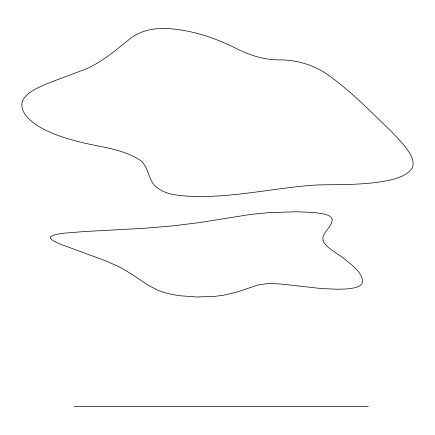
<?xml version="1.0" encoding="UTF-8"?>
<svg xmlns="http://www.w3.org/2000/svg" width="435" height="435" viewBox="0 0 435 435"><rect width="100%" height="100%" fill="white"/><g stroke="black" fill="none" stroke-linecap="round" stroke-linejoin="round"><path stroke-width="0.65" d="M74.032 406.497L368.282 406.497M332.161 219.588C332.139 227.94 319.796 233.236 323.613 242.061C328.697 249.353 337.12 253.203 343.949 258.586C351.333 264.768 361.094 270.956 362.844 281.14L361.947 283.957L359.321 286.203L355.482 287.627L350.36 288.579L344.183 289.096L337.158 289.231L321.481 288.563L280.222 283.941L267.628 283.555L257.971 285.001L235.754 292.44L223.057 295.316L214.787 296.349L197.131 297.007L179.557 295.735L171.401 294.348L163.968 292.456L157.688 290.172L146.91 284.479L131.935 274.295L120.18 267.313L105.961 260.94L58.997 243.649L52.825 240.49L50.656 238.603L50.286 237.744L50.444 236.95L52.956 235.346L58.17 234.052L65.674 233.013L85.896 231.458L143.169 228.364L172.059 225.961L198.985 222.676L249.984 214.52L268.808 212.633L296.936 211.747L315.239 212.574L325.505 214.308L329.197 215.787L331.334 217.56L332.161 219.588M22.364 101.186C19.76 110.316 27.182 118.021 33.799 123.148C45.572 131.495 59.301 136.47 73.151 140.173C95.357 146.905 120.25 147.405 140.162 160.205C147.672 165.909 148.079 175.968 152.93 183.391C160.678 193.575 174.538 195.141 186.381 196.109C229.99 198.779 272.701 187.942 315.946 185.016C328.256 184.598 340.583 184.799 352.894 184.309C367.026 183.657 381.25 182.531 394.953 178.812C401.505 176.648 408.557 174.038 412.298 167.823C414.952 160.901 410.635 154.262 406.752 148.819C400.755 140.935 393.729 133.915 386.704 126.96C368.472 109.375 350.605 91.192 329.996 76.337C315.701 65.533 298.073 60.019 280.227 59.872C263.681 60.231 247.928 54.62 233.432 47.078C214.966 38.122 195.239 31.407 174.761 29.205C160.091 27.351 144.311 28.65 131.87 37.366C115.253 50.297 99.425 64.978 78.914 71.601C65.468 76.924 51.673 81.388 38.536 87.484C32.239 90.774 25.426 94.39 22.364 101.186"/></g></svg>
